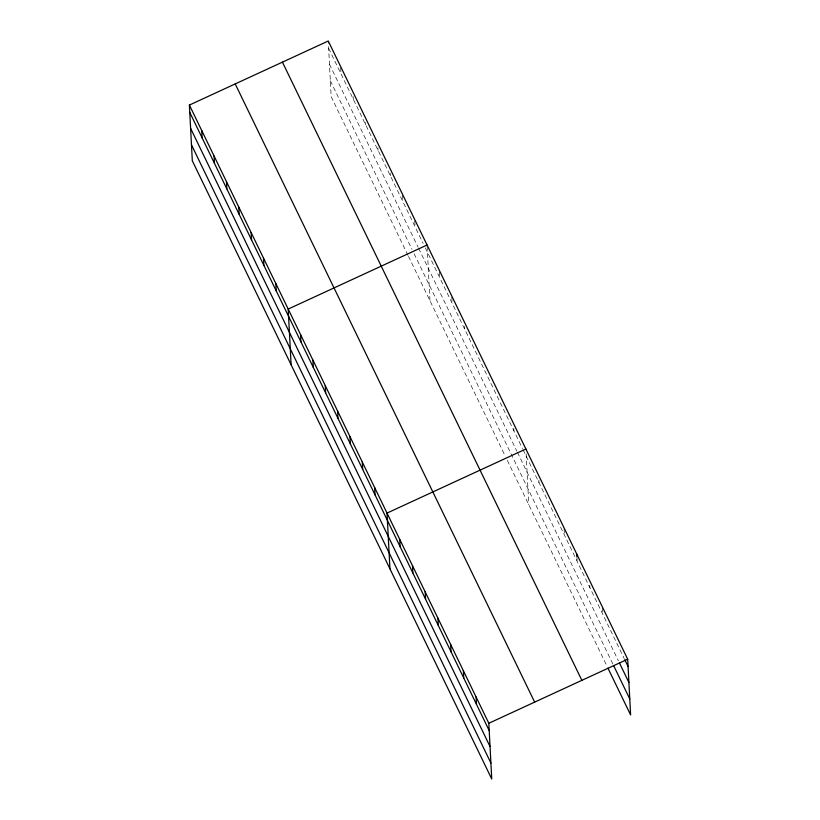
<?xml version="1.0" encoding="UTF-8"?>
<svg xmlns="http://www.w3.org/2000/svg" width="820" height="820" viewBox="0 0 820 820"><rect width="100%" height="100%" fill="white"/><g stroke="black" fill="none" stroke-linecap="round" stroke-linejoin="round"><path stroke-width="0.61" stroke-dasharray="4.1 3.07" d="M328.635 48.308L423.151 243.448M425.303 247.876L522.504 448.56M523.047 449.667L624.194 658.511M329.476 64.288L418.087 247.23M418.62 248.337L516.897 451.236M517.44 452.343L618.393 660.787M330.337 80.749L411.968 249.28M414.12 253.718L613.175 664.682M407.97 255.276L331.178 96.729L328.318 42.22M408.503 256.393L505.171 455.961M507.324 460.399L606.82 665.809M602.3 607.876L602.618 613.965M589.764 585.255L589.898 587.694M576.911 556.544L577.167 561.413M564.119 529.054L564.447 535.142M538.863 480.161L538.986 482.601M526.132 453.89L528.797 504.741M513.781 428.388L513.914 430.818M464.376 326.38L464.509 328.82M451.84 297.229L452.158 303.318M439.489 271.728L439.807 277.816M427.128 246.225L429.987 300.735M414.776 220.723L415.104 226.812M402.425 195.221L402.753 201.31M390.269 173.379L390.402 175.808M377.917 147.877L378.04 150.316M365.566 122.375L365.689 124.814M353.215 96.873L353.338 99.312M340.669 67.722L340.987 73.81"/><path stroke-width="1.23" d="M189.389 105.062L488.822 723.271L491.744 779L192.31 160.802L189.389 105.062L328.256 41L627.689 659.198L630.611 714.937L607.928 668.095M427.066 245.006L288.199 309.068L291.12 364.808M525.886 449.011L387.019 513.084L389.941 568.813M488.822 723.271L627.689 659.198M624.748 659.659L628.069 666.506M619.5 663.072L628.909 682.486M613.729 665.83L629.77 698.958M282.428 62.146L581.862 680.344M235.217 83.927L534.65 702.125M189.768 112.371L489.202 730.579M190.609 128.35L490.042 746.559M191.47 144.822L490.903 763.02M576.788 554.105L576.911 556.544M476.102 697L476.481 704.308M463.372 670.719L463.751 678.027M450.641 644.448L451.031 651.756M437.921 618.178L438.3 625.486M425.19 591.896L425.58 599.205M412.47 565.626L412.849 572.934M399.74 539.355L400.129 546.663M374.668 487.582L375.047 494.89M362.317 462.08L362.696 469.388M349.966 436.578L350.345 443.886M337.614 411.076L337.994 418.384M325.253 385.574L325.642 392.882M312.902 360.072L313.291 367.38M300.55 334.57L300.94 341.878M275.848 283.577L276.237 290.885M263.497 258.075L263.886 265.383M251.145 232.572L251.535 239.881M238.794 207.07L239.184 214.379M226.443 181.568L226.832 188.877M214.092 156.066L214.481 163.375M201.74 130.564L202.12 137.873"/></g></svg>
